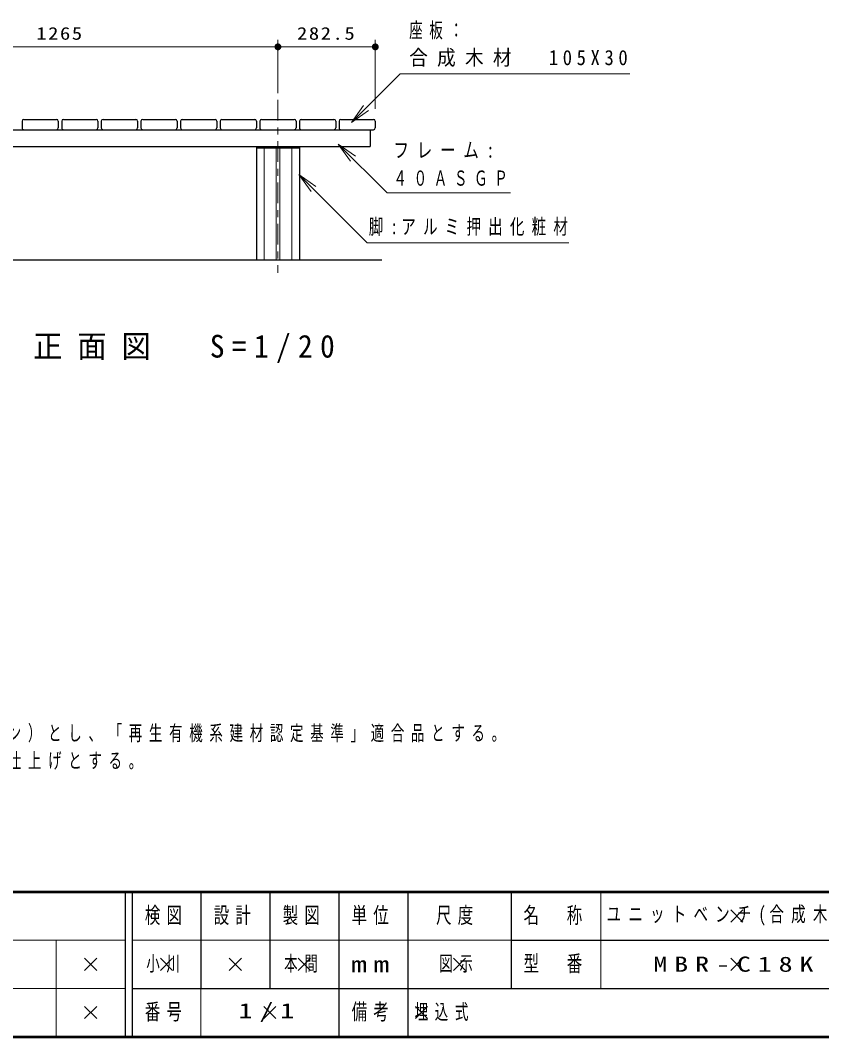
# Model space of a CAD drawing. Units: millimetres at full size, sheet at 1:20. Extents: x -7300 to 0, y 0 to 5140.
# Drawn here: x -5074 to -2749, y 0 to 2949 of the extents above; entities that cross this region are included whole.
import ezdxf

# ---------------------------------------------------------------- set-up
doc = ezdxf.new("R2010")
doc.units = ezdxf.units.MM
doc.header["$LTSCALE"] = 20
doc.linetypes.add('USER2', pattern=[6, 3, -1, 1, -1])
doc.layers.add('layer1', color=7, linetype='Continuous', lineweight=25)
doc.layers.add('layer3', color=4, linetype='Continuous', lineweight=13)
doc.styles.add('ＭＳ ゴシック', font='')
doc.styles.get('ＭＳ ゴシック').set_extended_font_data('MS Gothic')

# ---------------------------------------------------------------- blocks, each defined once
blk = doc.blocks.new('x')
at = {"color": 0, "linetype": 'Continuous', "lineweight": -2}
for p, q in [((-0.884, -0.884), (0.884, 0.884)), ((0.884, -0.884), (-0.884, 0.884))]:
    blk.add_line(p, q, dxfattribs=at)
blk = doc.blocks.new('open_arrow')
at = {"color": 0, "linetype": 'Continuous', "lineweight": -2}
blk.add_lwpolyline([(7.5, 1.25), (0, 0), (7.5, -1.25)], dxfattribs=at)
blk = doc.blocks.new('filled_dot')
at = {"color": 0, "linetype": 'Continuous', "lineweight": -2, "const_width": 1.25}
blk.add_lwpolyline([(-0.625, 0, 1), (0.625, 0, 1)], format="xyb", close=True, dxfattribs=at)

msp = doc.modelspace()

# ---------------------------------------------------------------- linework, layer by layer
at = {"layer": 'layer1', "lineweight": 13}
for p, q in [((-4326.56, 2738.33), (-4326.56, 2892.33)), ((-4044.06, 2692.33), (-4044.06, 2892.33)), ((-5591.56, 2872.33), (-4326.56, 2872.33)), ((-4326.56, 2872.33), (-4044.06, 2872.33)), ((-4366.56, 2578.83), (-4366.56, 2253.83)), ((-4331.56, 2578.83), (-4331.56, 2253.83)), ((-4321.56, 2578.83), (-4321.56, 2253.83)), ((-4286.56, 2578.83), (-4286.56, 2253.83))]:
    msp.add_line(p, q, dxfattribs=at)
at = {"layer": 'layer1', "linetype": 'USER2', "lineweight": 13}
msp.add_line((-4326.56, 2718.33), (-4326.56, 2216.15), dxfattribs=at)
at = {"layer": 'layer1'}
for p, q in [((-5069.06, 2656.93), (-5069.06, 2636.93)), ((-5064.06, 2661.93), (-4969.06, 2661.93)), ((-4964.06, 2656.93), (-4964.06, 2636.93)), ((-4954.06, 2656.93), (-4954.06, 2636.93)), ((-4949.06, 2661.93), (-4854.06, 2661.93)), ((-4849.06, 2656.93), (-4849.06, 2636.93)), ((-4839.06, 2656.93), (-4839.06, 2636.93)), ((-4834.06, 2661.93), (-4739.06, 2661.93)), ((-4734.06, 2656.93), (-4734.06, 2636.93)), ((-4724.06, 2656.93), (-4724.06, 2636.93)), ((-4719.06, 2661.93), (-4624.06, 2661.93)), ((-4619.06, 2656.93), (-4619.06, 2636.93)), ((-4609.06, 2656.93), (-4609.06, 2636.93)), ((-4604.06, 2661.93), (-4509.06, 2661.93)), ((-4504.06, 2656.93), (-4504.06, 2636.93)), ((-4494.06, 2656.93), (-4494.06, 2636.93)), ((-4489.06, 2661.93), (-4394.06, 2661.93)), ((-4389.06, 2656.93), (-4389.06, 2636.93)), ((-4379.06, 2656.93), (-4379.06, 2636.93)), ((-4374.06, 2661.93), (-4279.06, 2661.93)), ((-4274.06, 2656.93), (-4274.06, 2636.93)), ((-4264.06, 2656.93), (-4264.06, 2636.93)), ((-4259.06, 2661.93), (-4164.06, 2661.93)), ((-4159.06, 2656.93), (-4159.06, 2636.93)), ((-4149.06, 2656.93), (-4149.06, 2636.93)), ((-4144.06, 2661.93), (-4049.06, 2661.93)), ((-4044.06, 2656.93), (-4044.06, 2636.93)), ((-5869.06, 2631.93), (-4049.06, 2631.93)), ((-4059.06, 2631.93), (-4059.06, 2583.33)), ((-5859.06, 2583.33), (-4059.06, 2583.33)), ((-4389.06, 2583.33), (-4389.06, 2253.83)), ((-4389.06, 2578.83), (-4264.06, 2578.83)), ((-4264.06, 2583.33), (-4264.06, 2253.83)), ((-5529.06, 2253.83), (-4025.05, 2253.83))]:
    msp.add_line(p, q, dxfattribs=at)
at = {"layer": 'layer1', "lineweight": 13}
for points in [[(-4113.54, 2652.6), (-3972.12, 2794.02), (-3305.76, 2794.02)], [(-4151.51, 2590.13), (-4010.08, 2448.71), (-3651.36, 2448.71)], [(-4265.93, 2502.1), (-4067.71, 2303.88), (-3482.99, 2303.88)]]:
    msp.add_lwpolyline(points, dxfattribs=at)
at = {"layer": 'layer1'}
for centre, start, end in [((-5064.06, 2656.93), 89.99998, 179.99996), ((-4969.06, 2656.93), 0, 89.99998), ((-4949.06, 2656.93), 89.99998, 179.99996), ((-4854.06, 2656.93), 0, 89.99998), ((-4834.06, 2656.93), 89.99998, 179.99996), ((-4739.06, 2656.93), 0, 89.99998), ((-4719.06, 2656.93), 89.99998, 179.99996), ((-4624.06, 2656.93), 0, 89.99998), ((-4604.06, 2656.93), 89.99998, 179.99996), ((-4509.06, 2656.93), 0, 89.99998), ((-4489.06, 2656.93), 89.99998, 179.99996), ((-4394.06, 2656.93), 0, 89.99998), ((-4374.06, 2656.93), 89.99998, 179.99996), ((-4279.06, 2656.93), 0, 89.99998), ((-4259.06, 2656.93), 89.99998, 179.99996), ((-4164.06, 2656.93), 0, 89.99998), ((-4144.06, 2656.93), 89.99998, 179.99996), ((-4049.06, 2656.93), 0, 89.99998), ((-5064.06, 2636.93), 179.99998, 270.00003), ((-4969.06, 2636.93), 270.00002, 0), ((-4949.06, 2636.93), 179.99998, 270.00003), ((-4854.06, 2636.93), 270.00002, 0), ((-4834.06, 2636.93), 179.99998, 270.00003), ((-4739.06, 2636.93), 270.00002, 0), ((-4719.06, 2636.93), 179.99998, 270.00003), ((-4624.06, 2636.93), 270.00002, 0), ((-4604.06, 2636.93), 179.99998, 270.00003), ((-4509.06, 2636.93), 270.00002, 0), ((-4489.06, 2636.93), 179.99998, 270.00003), ((-4394.06, 2636.93), 270.00002, 0), ((-4374.06, 2636.93), 179.99998, 270.00003), ((-4279.06, 2636.93), 270.00002, 0), ((-4259.06, 2636.93), 179.99998, 270.00003), ((-4164.06, 2636.93), 270.00002, 0), ((-4144.06, 2636.93), 179.99998, 270.00003), ((-4049.06, 2636.93), 270.00002, 0)]:
    msp.add_arc(centre, 5, start, end, dxfattribs=at)
at = {"layer": 'layer3', "color": 3, "lineweight": 50}
msp.add_line((-7300, 420), (0, 420), dxfattribs=at)
at = {"layer": 'layer3', "color": 211, "lineweight": 25}
for p, q in [((-4770, 420), (-4770, 0)), ((-4750, 420), (-4750, 0)), ((-4550, 420), (-4550, 140)), ((-4350, 420), (-4350, 140)), ((-4150, 420), (-4150, 0)), ((-3950, 420), (-3950, 140)), ((-3650, 420), (-3650, 140)), ((-3650, 280), (-1400, 280)), ((-4750, 140), (0, 140))]:
    msp.add_line(p, q, dxfattribs=at)
at = {"layer": 'layer3', "color": 7}
for p, q in [((-3390, 420), (-3390, 140)), ((-7300, 280), (-4770, 280)), ((-4970, 280), (-4970, 0)), ((-4750, 280), (-3650, 280)), ((-7300, 140), (-4770, 140)), ((-4550, 140), (-4550, 0))]:
    msp.add_line(p, q, dxfattribs=at)
at = {"layer": 'layer3', "color": 7, "lineweight": 25}
msp.add_line((-3950, 140), (-3950, 0), dxfattribs=at)
at = {"layer": 'layer3', "color": 2, "lineweight": 50}
msp.add_line((-7300, 0), (0, 0), dxfattribs=at)

# ---------------------------------------------------------------- block references
at = {"layer": 'layer1', "lineweight": 13, "xscale": 8, "yscale": 8}
for name, p, rotation in [('filled_dot', (-4326.56, 2872.33), 180), ('filled_dot', (-4044.06, 2872.33), 180), ('open_arrow', (-4113.54, 2652.6), 45), ('open_arrow', (-4151.51, 2590.13), 315), ('open_arrow', (-4265.93, 2502.1), 315)]:
    msp.add_blockref(name, p, dxfattribs=dict(at, rotation=rotation))
at = {"layer": 'layer3', "color": 7, "xscale": 20, "yscale": 20}
for p in [(-2995, 350), (-4870, 210), (-4650, 210), (-4450, 210), (-4250, 210), (-3800, 210), (-2995, 210), (-4870, 70), (-4350, 70), (-3910, 70)]:
    msp.add_blockref('x', p, dxfattribs=at)

# ---------------------------------------------------------------- texts
at = {"layer": 'layer1', "style": 'ＭＳ ゴシック'}
for s, insert, char_height, attachment_point in [('\\T1.5;\\W0.65;座板：', (-3945.76, 2894.02), 43.99, 7), ('\\T1.15;\\W1.2;1265', (-4959.06, 2892.33), 36.66, 8), ('\\T1.15;\\W1.2;282.5', (-4185.31, 2892.33), 36.66, 8), ('\\T1.5;\\W0.9;合成木材\u3000105X30', (-3945.76, 2814.02), 43.99, 7), ('\\T1.5;\\W0.75;フレーム:', (-3991.36, 2548.71), 43.99, 7), ('\\T1.5;\\W0.65;４０ＡＳＧＰ', (-3991.36, 2468.71), 43.99, 7), ('\\T1.5;\\W0.7;脚:アルミ押出化粧材', (-4062.99, 2323.88), 43.99, 7), ('\\T1.5;\\W0.95;正面図\u3000S=1/20', (-4588.79, 1995.58), 65.98, 5), ('\\T1.5;\\W0.65;木材は、木粉入り再生プラスチック（ポリプロピレン系・色：サンディーブラウン）とし、「再生有機系建材認定基準」適合品とする。', (-7216.57, 853.57), 43.99, 7), ('\\T1.5;\\W0.65;鋼材は、電気亜鉛メッキ処理の上、ポリエステル樹脂粉体塗装（ダークグレー）仕上げとする。', (-7216.57, 773.57), 43.99, 7), ('\\T1.5;\\W0.7;ユニットベンチ(合成木材)', (-2995, 350), 43.99, 5), ('\\T1.5;\\W0.65;小川', (-4650, 210), 43.99, 5), ('\\T1.5;\\W0.65;本間', (-4250, 210), 43.99, 5), ('\\T1.5;\\W0.65;図示', (-3800, 210), 43.99, 5), ('\\T1.5;\\W1.35;MBR-C18K', (-2995, 210), 43.99, 5), ('\\T1.5;\\W1.35;1/1', (-4350, 70), 43.99, 5), ('\\T1.5;\\W0.65;埋込式', (-3930, 70), 43.99, 4)]:
    msp.add_mtext(s, dxfattribs=dict(at, insert=insert, char_height=char_height, attachment_point=attachment_point))
at = {"layer": 'layer3', "char_height": 46.92, "attachment_point": 5, "style": 'ＭＳ ゴシック'}
for s, insert in [('\\T1.4;\\W0.7;検図', (-4650, 350)), ('\\T1.4;\\W0.7;設計', (-4450, 350)), ('\\T1.4;\\W0.7;製図', (-4250, 350)), ('\\T1.4;\\W0.7;単位', (-4050, 350)), ('\\T1.4;\\W0.7;尺度', (-3805, 350)), ('\\T1.4;\\W0.7;名\u3000称', (-3520, 350)), ('\\T1.4;\\W0.7;型\u3000番', (-3520, 210)), ('\\T1.4;\\W1.45;mm', (-4050, 210)), ('\\T1.4;\\W0.7;番号', (-4650, 70)), ('\\T1.4;\\W0.7;備考', (-4050, 70))]:
    msp.add_mtext(s, dxfattribs=dict(at, insert=insert))

doc.saveas('drawing.dxf')
